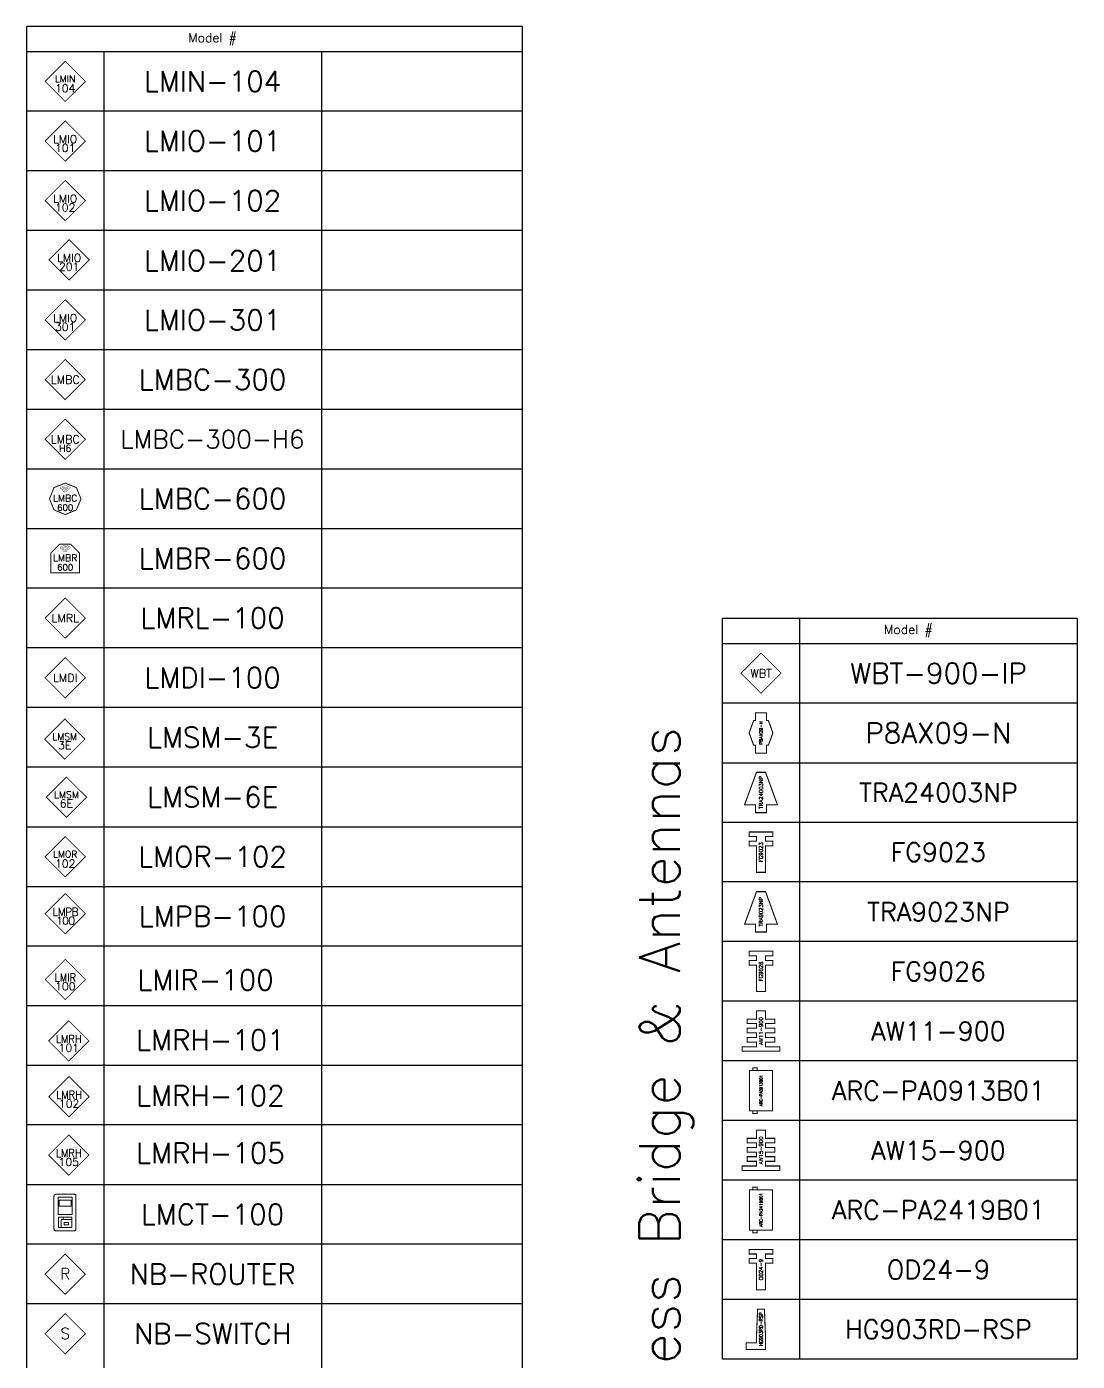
# Model space of a CAD drawing. Header units: inches. Extents: x -13775 to 9910, y -4933 to 5507.
# Drawn here: x 1004 to 1932, y -822 to 357 of the extents above; entities that cross this region are included whole.
import ezdxf
from ezdxf.enums import TextEntityAlignment as Align

# ---------------------------------------------------------------- set-up
doc = ezdxf.new("R2010")
doc.units = ezdxf.units.IN
doc.header["$LTSCALE"] = 48
doc.header["$MEASUREMENT"] = 0
doc.layers.add('Boxes', color=7, linetype='Continuous')
doc.layers.add('Text', color=7, linetype='Continuous')
doc.layers.add('WATTSTOPPER', color=160, linetype='Continuous', lineweight=0)
doc.styles.add('ROMANC', font='COMPLEX.SHX')
doc.styles.add('ROMANS', font='ROMANS')
doc.styles.add('WSNotes', font='complex.shx', dxfattribs={"height": 18})

# ---------------------------------------------------------------- blocks, each defined once
blk = doc.blocks.new('LMIO-101')
at = {"style": 'WSNotes', "flags": 1}
blk.add_attdef('ROOMID', (30.7, -11.2), '', height=10.6, dxfattribs=at)
at = {"style": 'ROMANC'}
blk.add_attdef('CIRCUIT', text='', height=6, dxfattribs=at).set_placement((0.3, -26.8), align=Align.TOP_CENTER)
at = {"linetype": 'Continuous'}
blk.add_wipeout([(0, -17.8), (-17.8, 0), (0, 17.8), (17.8, 0)], dxfattribs=at)
at = {"linetype": 'Continuous', "const_width": 0.75}
blk.add_lwpolyline([(0, -17.8), (-17.8, 0), (0, 17.8), (17.8, 0)], close=True, dxfattribs=at)
at = {"char_height": 7, "width": 0.0619, "attachment_point": 2, "style": 'WSNotes'}
for s, insert in [('LMIO', (0, 5.2)), ('101', (0, -2.6))]:
    blk.add_mtext(s, dxfattribs=dict(at, insert=insert))
at = {"style": 'ROMANC'}
blk.add_attdef('PANELID', text='', height=6, dxfattribs=at).set_placement((0.3, -19.2), align=Align.TOP_CENTER)
blk.add_attdef('PAIR', (22.9, -25.2), '', height=6, dxfattribs=at)
blk = doc.blocks.new('LMRL-100')
at = {"style": 'WSNotes', "flags": 1}
blk.add_attdef('ROOMID', (30.7, -11.2), '', height=10.6, dxfattribs=at)
at = {"style": 'ROMANC'}
blk.add_attdef('CIRCUIT', text='', height=6, dxfattribs=at).set_placement((0, -26.4), align=Align.TOP_CENTER)
at = {"linetype": 'Continuous'}
blk.add_wipeout([(0, -17.8), (-17.8, 0), (0, 17.8), (17.8, 0)], dxfattribs=at)
at = {"linetype": 'Continuous', "const_width": 0.75}
blk.add_lwpolyline([(0, -17.8), (-17.8, 0), (0, 17.8), (17.8, 0)], close=True, dxfattribs=at)
at = {"insert": (0, 3.5), "char_height": 7.22, "width": 0.0558, "attachment_point": 2, "style": 'WSNotes'}
blk.add_mtext('LMRL', dxfattribs=at)
at = {"style": 'ROMANC'}
for tag, p in [('PANELID', (-18, -25.3)), ('PAIR', (21.6, -25.2))]:
    blk.add_attdef(tag, p, '', height=6, dxfattribs=at)
blk = doc.blocks.new('LMIO-301')
at = {"style": 'WSNotes', "flags": 1}
blk.add_attdef('ROOMID', (30.7, -11.2), '', height=10.6, dxfattribs=at)
at = {"style": 'ROMANC'}
blk.add_attdef('CIRCUIT', text='', height=6, dxfattribs=at).set_placement((0.3, -26.8), align=Align.TOP_CENTER)
at = {"linetype": 'Continuous'}
blk.add_wipeout([(0, -17.8), (-17.8, 0), (0, 17.8), (17.8, 0)], dxfattribs=at)
at = {"linetype": 'Continuous', "const_width": 0.75}
blk.add_lwpolyline([(0, -17.8), (-17.8, 0), (0, 17.8), (17.8, 0)], close=True, dxfattribs=at)
at = {"char_height": 7, "width": 0.0619, "attachment_point": 2, "style": 'WSNotes'}
for s, insert in [('LMIO', (0, 5.2)), ('301', (0, -2.6))]:
    blk.add_mtext(s, dxfattribs=dict(at, insert=insert))
at = {"style": 'ROMANC'}
blk.add_attdef('PANELID', text='', height=6, dxfattribs=at).set_placement((0.3, -19.2), align=Align.TOP_CENTER)
blk.add_attdef('PAIR', (22.9, -25.2), '', height=6, dxfattribs=at)
blk = doc.blocks.new('LMCT-100')
blk.add_wipeout([(-8.3, -14.5), (6.8, -14.5), (6.8, 17.8), (-8.3, 17.8)])
at = {"lineweight": 18}
for p, q in [((9.3, 17.5), (9, 17.5)), ((9.3, -14.2), (9.3, 17.5)), ((9.3, 17.5), (9.3, 17.5)), ((9, -14.2), (9.3, -14.2))]:
    blk.add_line(p, q, dxfattribs=at)
at = {"lineweight": 0}
for points in [[(9, 17.5), (8.9, 17.5), (8.8, 17.6), (8.7, 17.6), (8.6, 17.7), (8.4, 17.7), (8.3, 17.7), (8.1, 17.7), (8, 17.8), (7.8, 17.8), (7.6, 17.8), (7.5, 17.8), (7.3, 17.8), (7.2, 17.8), (7, 17.8), (6.9, 17.8), (6.8, 17.8), (6.8, 17.8), (-8, 17.8), (-8.2, 17.8), (-8.4, 17.8), (-8.6, 17.7), (-8.8, 17.7), (-9, 17.6), (-9.1, 17.5), (-9.3, 17.4), (-9.4, 17.3), (-9.5, 17.2), (-9.6, 17), (-9.7, 16.9), (-9.8, 16.7), (-9.9, 16.6), (-9.9, 16.4), (-9.9, 16.2), (-10, 16), (-10, 16), (-10, -12.8), (-9.9, -13), (-9.9, -13.2), (-9.9, -13.4), (-9.8, -13.5), (-9.7, -13.7), (-9.6, -13.8), (-9.5, -13.9), (-9.4, -14), (-9.3, -14.1), (-9.2, -14.2), (-9, -14.3), (-8.9, -14.4), (-8.8, -14.4), (-8.6, -14.5), (-8.5, -14.5), (-8.3, -14.5), (-8.3, -14.5), (6.8, -14.5), (6.9, -14.5), (7, -14.5), (7.1, -14.5), (7.3, -14.5), (7.5, -14.5), (7.6, -14.5), (7.8, -14.5), (8, -14.5), (8.2, -14.5), (8.3, -14.5), (8.5, -14.4), (8.6, -14.4), (8.7, -14.4), (8.8, -14.3), (8.9, -14.3), (9, -14.2), (9, -14.2)], [(6.2, 0.4), (6.2, 0.3), (6.2, 0.2), (6.1, 0.2), (6.1, 0.1), (6, 0.1), (6, 0), (5.9, 0), (5.8, 0), (5.8, 0), (-5.8, 0), (-5.9, 0), (-6, 0), (-6, 0.1), (-6.1, 0.1), (-6.1, 0.2), (-6.2, 0.2), (-6.2, 0.3), (-6.2, 0.4), (-6.2, 0.4), (-6.2, 15), (-6.2, 15.1), (-6.2, 15.2), (-6.1, 15.3), (-6.1, 15.3), (-6, 15.4), (-6, 15.4), (-5.9, 15.4), (-5.8, 15.4), (-5.8, 15.4), (5.8, 15.4), (5.9, 15.4), (6, 15.4), (6, 15.4), (6.1, 15.3), (6.1, 15.3), (6.2, 15.2), (6.2, 15.1), (6.2, 15), (6.2, 15), (6.2, 0.4)], [(5.3, 7.7), (5.3, 7.6), (5.3, 7.6), (5.2, 7.5), (5.2, 7.5), (5.1, 7.4), (5.1, 7.4), (5, 7.3), (5, 7.3), (5, 7.3), (-5, 7.3), (-5, 7.3), (-5.1, 7.4), (-5.2, 7.4), (-5.2, 7.5), (-5.3, 7.5), (-5.3, 7.6), (-5.3, 7.6), (-5.3, 7.7), (-5.3, 7.7), (-5.3, 12.2), (-5.3, 12.3), (-5.3, 12.4), (-5.3, 12.5), (-5.2, 12.5), (-5.2, 12.6), (-5.1, 12.6), (-5, 12.6), (-5, 12.6), (-5, 12.6), (5, 12.6), (5, 12.6), (5.1, 12.6), (5.1, 12.6), (5.2, 12.5), (5.2, 12.5), (5.3, 12.4), (5.3, 12.3), (5.3, 12.2), (5.3, 12.2), (5.3, 7.7)], [(-5.8, -11.6), (5.8, -11.6), (5.8, -2.4), (-5.8, -2.4), (-5.8, -11.6)]]:
    blk.add_lwpolyline(points, dxfattribs=at)
at = {"lineweight": 18}
for points in [[(9, 17.5), (8.9, 17.5), (8.8, 17.6), (8.7, 17.6), (8.6, 17.7), (8.4, 17.7), (8.3, 17.7), (8.1, 17.7), (8, 17.8), (7.8, 17.8), (7.6, 17.8), (7.5, 17.8), (7.3, 17.8), (7.2, 17.8), (7, 17.8), (6.9, 17.8), (6.8, 17.8), (6.8, 17.8), (-8, 17.8), (-8.2, 17.8), (-8.4, 17.8), (-8.6, 17.7), (-8.8, 17.7), (-9, 17.6), (-9.1, 17.5), (-9.3, 17.4), (-9.4, 17.3), (-9.5, 17.2), (-9.6, 17), (-9.7, 16.9), (-9.8, 16.7), (-9.9, 16.6), (-9.9, 16.4), (-9.9, 16.2), (-10, 16), (-10, 16), (-10, -12.8), (-9.9, -13), (-9.9, -13.2), (-9.9, -13.4), (-9.8, -13.5), (-9.7, -13.7), (-9.6, -13.8), (-9.5, -13.9), (-9.4, -14), (-9.3, -14.1), (-9.2, -14.2), (-9, -14.3), (-8.9, -14.4), (-8.8, -14.4), (-8.6, -14.5), (-8.5, -14.5), (-8.3, -14.5), (-8.3, -14.5), (6.8, -14.5), (6.9, -14.5), (7, -14.5), (7.1, -14.5), (7.3, -14.5), (7.5, -14.5), (7.6, -14.5), (7.8, -14.5), (8, -14.5), (8.2, -14.5), (8.3, -14.5), (8.5, -14.4), (8.6, -14.4), (8.7, -14.4), (8.8, -14.3), (8.9, -14.3), (9, -14.2)], [(6.2, 0.4), (6.2, 0.3), (6.2, 0.2), (6.1, 0.2), (6.1, 0.1), (6, 0.1), (6, 0), (5.9, 0), (5.8, 0), (5.8, 0), (-5.8, 0), (-5.9, 0), (-6, 0), (-6, 0.1), (-6.1, 0.1), (-6.1, 0.2), (-6.2, 0.2), (-6.2, 0.3), (-6.2, 0.4), (-6.2, 0.4), (-6.2, 15), (-6.2, 15.1), (-6.2, 15.2), (-6.1, 15.3), (-6.1, 15.3), (-6, 15.4), (-6, 15.4), (-5.9, 15.4), (-5.8, 15.4), (-5.8, 15.4), (5.8, 15.4), (5.9, 15.4), (6, 15.4), (6, 15.4), (6.1, 15.3), (6.1, 15.3), (6.2, 15.2), (6.2, 15.1), (6.2, 15), (6.2, 15), (6.2, 0.4), (6.2, 0.4)], [(5.3, 7.7), (5.3, 7.6), (5.3, 7.6), (5.2, 7.5), (5.2, 7.5), (5.1, 7.4), (5.1, 7.4), (5, 7.3), (5, 7.3), (5, 7.3), (-5, 7.3), (-5, 7.3), (-5.1, 7.4), (-5.2, 7.4), (-5.2, 7.5), (-5.3, 7.5), (-5.3, 7.6), (-5.3, 7.6), (-5.3, 7.7), (-5.3, 7.7), (-5.3, 12.2), (-5.3, 12.3), (-5.3, 12.4), (-5.3, 12.5), (-5.2, 12.5), (-5.2, 12.6), (-5.1, 12.6), (-5, 12.6), (-5, 12.6), (-5, 12.6), (5, 12.6), (5, 12.6), (5.1, 12.6), (5.1, 12.6), (5.2, 12.5), (5.2, 12.5), (5.3, 12.4), (5.3, 12.3), (5.3, 12.2), (5.3, 12.2), (5.3, 7.7), (5.3, 7.7)], [(5.8, -11.6), (-5.8, -11.6), (-5.8, -2.4), (5.8, -2.4), (5.8, -11.6)], [(-3.5, -4.6), (5.8, -4.6), (5.8, -11.6), (-3.5, -11.6), (-3.5, -4.6)], [(-1.8, -2.4), (-1.8, -4.6)], [(-0.8, -7), (3, -7), (3, -9.3), (-0.8, -9.3), (-0.8, -7)]]:
    blk.add_lwpolyline(points, dxfattribs=at)
blk = doc.blocks.new('NB-ROUTER')
at = {"flags": 1}
for tag, p, height, style in [('SEGMENT', (26.6, 11.9), 6, 'ROMANC'), ('ROOMID', (30.7, -11.2), 10.6, 'WSNotes')]:
    blk.add_attdef(tag, p, '', height=height, dxfattribs=dict(at, style=style))
at = {"linetype": 'Continuous'}
blk.add_wipeout([(0, -17.8), (-17.8, 0), (0, 17.8), (17.8, 0)], dxfattribs=at)
at = {"linetype": 'Continuous', "const_width": 0.75}
blk.add_lwpolyline([(0, -17.8), (-17.8, 0), (0, 17.8), (17.8, 0)], close=True, dxfattribs=at)
at = {"insert": (0, 5.2), "char_height": 10, "width": 0.0619, "attachment_point": 2, "style": 'WSNotes'}
blk.add_mtext('R', dxfattribs=at)
at = {"style": 'ROMANC'}
blk.add_attdef('CIRCUIT', text='', height=7.51, dxfattribs=at).set_placement((0, -19.4), align=Align.TOP_CENTER)
blk = doc.blocks.new('NB-SWITCH')
at = {"style": 'WSNotes', "flags": 1}
blk.add_attdef('ROOMID', (30.7, -11.2), '', height=10.6, dxfattribs=at)
at = {"linetype": 'Continuous'}
blk.add_wipeout([(0, -17.8), (-17.8, 0), (0, 17.8), (17.8, 0)], dxfattribs=at)
at = {"linetype": 'Continuous', "const_width": 0.75}
blk.add_lwpolyline([(0, -17.8), (-17.8, 0), (0, 17.8), (17.8, 0)], close=True, dxfattribs=at)
at = {"insert": (0, 5.2), "char_height": 10, "width": 0.0619, "attachment_point": 2, "style": 'WSNotes'}
blk.add_mtext('S', dxfattribs=at)
at = {"style": 'ROMANC'}
blk.add_attdef('CIRCUIT', text='', height=7.51, dxfattribs=at).set_placement((0, -19.4), align=Align.TOP_CENTER)
blk = doc.blocks.new('LMIO-102')
at = {"style": 'WSNotes', "flags": 1}
blk.add_attdef('ROOMID', (30.7, -11.2), '', height=10.6, dxfattribs=at)
at = {"style": 'ROMANC'}
blk.add_attdef('CIRCUIT', text='', height=6, dxfattribs=at).set_placement((0.3, -26.8), align=Align.TOP_CENTER)
at = {"linetype": 'Continuous'}
blk.add_wipeout([(0, -17.8), (-17.8, 0), (0, 17.8), (17.8, 0)], dxfattribs=at)
at = {"linetype": 'Continuous', "const_width": 0.75}
blk.add_lwpolyline([(0, -17.8), (-17.8, 0), (0, 17.8), (17.8, 0)], close=True, dxfattribs=at)
at = {"char_height": 7, "width": 0.0619, "attachment_point": 2, "style": 'WSNotes'}
for s, insert in [('LMIO', (0, 5.2)), ('102', (0, -2.6))]:
    blk.add_mtext(s, dxfattribs=dict(at, insert=insert))
at = {"style": 'ROMANC'}
blk.add_attdef('PANELID', text='', height=6, dxfattribs=at).set_placement((0.3, -19.2), align=Align.TOP_CENTER)
blk.add_attdef('PAIR', (22.9, -25.2), '', height=6, dxfattribs=at)
blk = doc.blocks.new('LMDI-100')
at = {"flags": 1}
for tag, p, height, style in [('VMAIN', (30.7, 15.4), 6, 'ROMANC'), ('VSECONDARY', (30.7, 8.2), 6, 'ROMANC'), ('VAUXILIARY', (30.7, 1), 6, 'ROMANC'), ('ROOMID', (30.7, -11.2), 10.6, 'WSNotes'), ('VRS232POSITION', (30.7, -32.7), 6, 'ROMANC')]:
    blk.add_attdef(tag, p, '', height=height, dxfattribs=dict(at, style=style))
at = {"style": 'ROMANC'}
blk.add_attdef('PANELID', (-17, -34.8), '', height=6, dxfattribs=at)
at = {"linetype": 'Continuous'}
blk.add_wipeout([(0, -17.8), (-17.8, 0), (0, 17.8), (17.8, 0)], dxfattribs=at)
at = {"linetype": 'Continuous', "const_width": 0.75}
blk.add_lwpolyline([(0, -17.8), (-17.8, 0), (0, 17.8), (17.8, 0)], close=True, dxfattribs=at)
at = {"insert": (0, 3.5), "char_height": 7.22, "width": 0.0558, "attachment_point": 2, "style": 'WSNotes'}
blk.add_mtext('LMDI', dxfattribs=at)
at = {"style": 'ROMANC'}
blk.add_attdef('CIRCUIT', text='', height=7.51, dxfattribs=at).set_placement((0, -19.4), align=Align.TOP_CENTER)
blk = doc.blocks.new('LMSM-3E')
at = {"flags": 1}
for tag, p, height, style in [('SEGMENT', (26.6, 11.9), 6, 'ROMANC'), ('ROOMID', (30.7, -11.2), 10.6, 'WSNotes')]:
    blk.add_attdef(tag, p, '', height=height, dxfattribs=dict(at, style=style))
at = {"linetype": 'Continuous'}
blk.add_wipeout([(0, -17.8), (-17.8, 0), (0, 17.8), (17.8, 0)], dxfattribs=at)
at = {"linetype": 'Continuous', "const_width": 0.75}
blk.add_lwpolyline([(0, -17.8), (-17.8, 0), (0, 17.8), (17.8, 0)], close=True, dxfattribs=at)
at = {"width": 0.0619, "attachment_point": 2, "style": 'WSNotes'}
for s, insert, char_height in [('LMSM', (0, 5.2), 6), ('3E', (0, -2), 7)]:
    blk.add_mtext(s, dxfattribs=dict(at, insert=insert, char_height=char_height))
at = {"style": 'ROMANC'}
blk.add_attdef('CIRCUIT', text='', height=7.51, dxfattribs=at).set_placement((0, -19.4), align=Align.TOP_CENTER)
blk = doc.blocks.new('LMSM-6E')
at = {"flags": 1}
for tag, p, height, style in [('SEGMENT', (26.6, 11.9), 6, 'ROMANC'), ('ROOMID', (30.7, -11.2), 10.6, 'WSNotes')]:
    blk.add_attdef(tag, p, '', height=height, dxfattribs=dict(at, style=style))
at = {"linetype": 'Continuous'}
blk.add_wipeout([(0, -17.8), (-17.8, 0), (0, 17.8), (17.8, 0)], dxfattribs=at)
at = {"linetype": 'Continuous', "const_width": 0.75}
blk.add_lwpolyline([(0, -17.8), (-17.8, 0), (0, 17.8), (17.8, 0)], close=True, dxfattribs=at)
at = {"width": 0.0619, "attachment_point": 2, "style": 'WSNotes'}
for s, insert, char_height in [('LMSM', (0, 5.2), 6), ('6E', (0, -2), 7)]:
    blk.add_mtext(s, dxfattribs=dict(at, insert=insert, char_height=char_height))
at = {"style": 'ROMANC'}
blk.add_attdef('CIRCUIT', text='', height=7.51, dxfattribs=at).set_placement((0, -19.4), align=Align.TOP_CENTER)
blk = doc.blocks.new('LMIO-201')
at = {"style": 'WSNotes', "flags": 1}
blk.add_attdef('ROOMID', (30.7, -11.2), '', height=10.6, dxfattribs=at)
at = {"style": 'ROMANC'}
blk.add_attdef('CIRCUIT', text='', height=6, dxfattribs=at).set_placement((0.3, -26.8), align=Align.TOP_CENTER)
at = {"linetype": 'Continuous'}
blk.add_wipeout([(0, -17.8), (-17.8, 0), (0, 17.8), (17.8, 0)], dxfattribs=at)
at = {"linetype": 'Continuous', "const_width": 0.75}
blk.add_lwpolyline([(0, -17.8), (-17.8, 0), (0, 17.8), (17.8, 0)], close=True, dxfattribs=at)
at = {"char_height": 7, "width": 0.0619, "attachment_point": 2, "style": 'WSNotes'}
for s, insert in [('LMIO', (0, 5.2)), ('201', (0, -2.6))]:
    blk.add_mtext(s, dxfattribs=dict(at, insert=insert))
at = {"style": 'ROMANC'}
blk.add_attdef('PANELID', text='', height=6, dxfattribs=at).set_placement((0.3, -19.2), align=Align.TOP_CENTER)
blk.add_attdef('PAIR', (22.9, -25.2), '', height=6, dxfattribs=at)
blk = doc.blocks.new('LMRH-102')
at = {"style": 'WSNotes', "flags": 1}
blk.add_attdef('ROOMID', (30.7, -11.2), '', height=10.6, dxfattribs=at)
at = {"style": 'ROMANC'}
blk.add_attdef('CIRCUIT', text='', height=6, dxfattribs=at).set_placement((0.3, -26.8), align=Align.TOP_CENTER)
at = {"linetype": 'Continuous'}
blk.add_wipeout([(0, -17.8), (-17.8, 0), (0, 17.8), (17.8, 0)], dxfattribs=at)
at = {"linetype": 'Continuous', "const_width": 0.75}
blk.add_lwpolyline([(0, -17.8), (-17.8, 0), (0, 17.8), (17.8, 0)], close=True, dxfattribs=at)
at = {"char_height": 7, "width": 0.0619, "attachment_point": 2, "style": 'WSNotes'}
for s, insert in [('{\\W0.9;LMRH}', (0, 5.2)), ('102', (0, -2.6))]:
    blk.add_mtext(s, dxfattribs=dict(at, insert=insert))
at = {"style": 'ROMANC'}
blk.add_attdef('PANELID', text='', height=6, dxfattribs=at).set_placement((0.3, -19.2), align=Align.TOP_CENTER)
blk.add_attdef('PAIR', (22.9, -25.2), '', height=6, dxfattribs=at)
blk = doc.blocks.new('LMRH-101')
at = {"style": 'WSNotes', "flags": 1}
blk.add_attdef('ROOMID', (30.7, -11.2), '', height=10.6, dxfattribs=at)
at = {"style": 'ROMANC'}
blk.add_attdef('CIRCUIT', text='', height=6, dxfattribs=at).set_placement((0.3, -26.8), align=Align.TOP_CENTER)
at = {"linetype": 'Continuous'}
blk.add_wipeout([(0, -17.8), (-17.8, 0), (0, 17.8), (17.8, 0)], dxfattribs=at)
at = {"linetype": 'Continuous', "const_width": 0.75}
blk.add_lwpolyline([(0, -17.8), (-17.8, 0), (0, 17.8), (17.8, 0)], close=True, dxfattribs=at)
at = {"char_height": 7, "width": 0.0619, "attachment_point": 2, "style": 'WSNotes'}
for s, insert in [('{\\W0.9;LMRH}', (0, 5.2)), ('101', (0, -2.6))]:
    blk.add_mtext(s, dxfattribs=dict(at, insert=insert))
at = {"style": 'ROMANC'}
blk.add_attdef('PANELID', text='', height=6, dxfattribs=at).set_placement((0.3, -19.2), align=Align.TOP_CENTER)
blk.add_attdef('PAIR', (22.9, -25.2), '', height=6, dxfattribs=at)
blk = doc.blocks.new('LMRH-105')
at = {"style": 'WSNotes', "flags": 1}
blk.add_attdef('ROOMID', (30.7, -11.2), '', height=10.6, dxfattribs=at)
at = {"style": 'ROMANC'}
blk.add_attdef('CIRCUIT', text='', height=6, dxfattribs=at).set_placement((0.3, -26.8), align=Align.TOP_CENTER)
at = {"linetype": 'Continuous'}
blk.add_wipeout([(0, -17.8), (-17.8, 0), (0, 17.8), (17.8, 0)], dxfattribs=at)
at = {"linetype": 'Continuous', "const_width": 0.75}
blk.add_lwpolyline([(0, -17.8), (-17.8, 0), (0, 17.8), (17.8, 0)], close=True, dxfattribs=at)
at = {"char_height": 7, "width": 0.0619, "attachment_point": 2, "style": 'WSNotes'}
for s, insert in [('{\\W0.9;LMRH}', (0, 5.2)), ('105', (0, -2.6))]:
    blk.add_mtext(s, dxfattribs=dict(at, insert=insert))
at = {"style": 'ROMANC'}
blk.add_attdef('PANELID', text='', height=6, dxfattribs=at).set_placement((0.3, -19.2), align=Align.TOP_CENTER)
blk.add_attdef('PAIR', (22.9, -25.2), '', height=6, dxfattribs=at)
blk = doc.blocks.new('LMIR-100')
at = {"style": 'WSNotes', "flags": 1}
blk.add_attdef('ROOMID', (30.7, -11.2), '', height=10.6, dxfattribs=at)
at = {"style": 'ROMANC'}
blk.add_attdef('CIRCUIT', text='', height=6, dxfattribs=at).set_placement((0.3, -26.8), align=Align.TOP_CENTER)
at = {"linetype": 'Continuous'}
blk.add_wipeout([(0, -17.8), (-17.8, 0), (0, 17.8), (17.8, 0)], dxfattribs=at)
blk.add_wipeout([(0, -17.9), (-17.9, 0), (0, 17.8), (17.9, 0)], dxfattribs=at)
at = {"linetype": 'Continuous', "const_width": 0.75}
blk.add_lwpolyline([(0, -17.8), (-17.8, 0), (0, 17.8), (17.8, 0)], close=True, dxfattribs=at)
at = {"char_height": 7, "width": 0.0619, "attachment_point": 2, "style": 'WSNotes'}
for s, insert in [('{\\W0.9;LMIR}', (0, 5.2)), ('100', (0, -2.6))]:
    blk.add_mtext(s, dxfattribs=dict(at, insert=insert))
at = {"style": 'ROMANC'}
blk.add_attdef('PANELID', text='', height=6, dxfattribs=at).set_placement((0.3, -19.2), align=Align.TOP_CENTER)
blk.add_attdef('PAIR', (22.9, -25.2), '', height=6, dxfattribs=at)
blk = doc.blocks.new('LMPB-100')
at = {"style": 'WSNotes', "flags": 1}
blk.add_attdef('ROOMID', (30.7, -11.2), '', height=10.6, dxfattribs=at)
at = {"style": 'ROMANC'}
blk.add_attdef('CIRCUIT', text='', height=6, dxfattribs=at).set_placement((0.3, -26.8), align=Align.TOP_CENTER)
at = {"linetype": 'Continuous'}
blk.add_wipeout([(0, -17.8), (-17.8, 0), (0, 17.8), (17.8, 0)], dxfattribs=at)
at = {"linetype": 'Continuous', "const_width": 0.75}
blk.add_lwpolyline([(0, -17.8), (-17.8, 0), (0, 17.8), (17.8, 0)], close=True, dxfattribs=at)
at = {"char_height": 7, "width": 0.0619, "attachment_point": 2, "style": 'WSNotes'}
for s, insert in [('{\\T0.9;LMPB}', (0, 5.2)), ('{\\T0.9;100}', (0, -2.6))]:
    blk.add_mtext(s, dxfattribs=dict(at, insert=insert))
at = {"style": 'ROMANC'}
blk.add_attdef('PANELID', text='', height=6, dxfattribs=at).set_placement((0.3, -19.2), align=Align.TOP_CENTER)
blk.add_attdef('PAIR', (22.9, -25.2), '', height=6, dxfattribs=at)
blk = doc.blocks.new('WBT-900-IP')
at = {"style": 'WSNotes', "flags": 1}
blk.add_attdef('ROOMID', (30.7, -11.2), '', height=10.6, dxfattribs=at)
at = {"style": 'ROMANC'}
blk.add_attdef('CIRCUIT', text='', height=6, dxfattribs=at).set_placement((-4.6, -26.5), align=Align.TOP_CENTER)
at = {"linetype": 'Continuous'}
blk.add_wipeout([(-17.8, 0), (0, 17.8), (17.8, 0), (0, -17.8)], dxfattribs=at)
at = {"linetype": 'Continuous', "const_width": 0.75}
blk.add_lwpolyline([(0, -17.8), (-17.8, 0), (0, 17.8), (17.8, 0)], close=True, dxfattribs=at)
at = {"insert": (0, 3.5), "char_height": 7.22, "width": 0.0558, "attachment_point": 2, "style": 'WSNotes'}
blk.add_mtext('WBT', dxfattribs=at)
at = {"style": 'ROMANC'}
for tag, p in [('PANELID', (-22.1, -25.3)), ('PAIR', (17, -25.5))]:
    blk.add_attdef(tag, p, '', height=6, dxfattribs=at)
blk = doc.blocks.new('P8AX09-N')
at = {"linetype": 'Continuous'}
blk.add_wipeout([(6.5, 10.9), (4.8, 10.9), (4.8, 17.8), (0, 17.8), (-4.8, 17.8), (-4.8, 10.9), (-6.5, 10.9), (-10.5, 0), (-6.5, -10.9), (-4.8, -10.9), (-4.8, -17.8), (0, -17.8), (4.8, -17.8), (4.8, -10.9), (6.5, -10.9), (10.5, 0)], dxfattribs=at)
at = {"linetype": 'Continuous', "const_width": 0.956}
blk.add_lwpolyline([(10.5, 0), (6.5, 10.9), (4.8, 10.9), (4.8, 17.8), (0, 17.8), (-4.8, 17.8), (-4.8, 10.9), (-6.5, 10.9), (-10.5, 0), (-6.5, -10.9), (-4.8, -10.9), (-4.8, -17.8), (0, -17.8), (4.8, -17.8), (4.8, -10.9), (6.5, -10.9)], close=True, dxfattribs=at)
at = {"insert": (0, 0), "char_height": 2.906, "width": 0.0225, "attachment_point": 5, "rotation": 90, "style": 'WSNotes'}
blk.add_mtext('{\\Fromans|c0;P8AX09-N}', dxfattribs=at)
blk = doc.blocks.new('TRA24003NP')
at = {"linetype": 'Continuous'}
blk.add_wipeout([(-4, 17.8), (-14.5, -10.9), (-4.8, -10.9), (-4.8, -17.8), (0, -17.8), (4.8, -17.8), (4.8, -10.9), (14.5, -10.9), (4, 17.8), (0, 17.8)], dxfattribs=at)
at = {"linetype": 'Continuous', "const_width": 0.956}
blk.add_lwpolyline([(0, 17.8), (-4, 17.8), (-14.5, -10.9), (-4.8, -10.9), (-4.8, -17.8), (0, -17.8), (4.8, -17.8), (4.8, -10.9), (14.5, -10.9), (4, 17.8)], close=True, dxfattribs=at)
at = {"insert": (0, 0), "char_height": 3.729, "width": 0.0288, "attachment_point": 5, "rotation": 90, "style": 'WSNotes'}
blk.add_mtext('{\\Fromans|c0;\\H0.91667x;TRA24003NP}', dxfattribs=at)
blk = doc.blocks.new('FG9023')
at = {"linetype": 'Continuous'}
blk.add_wipeout([(0, -17.8), (-4, -17.8), (-4, 5.6), (-10.4, 5.6), (-10.4, 9.7), (-4, 9.7), (-4, 13.8), (-10.4, 13.8), (-10.4, 17.8), (-4, 17.8), (0, 17.8), (4, 17.8), (10.4, 17.8), (10.4, 13.8), (4, 13.8), (4, 9.7), (10.4, 9.7), (10.4, 5.6), (4, 5.6), (4, -17.8)], dxfattribs=at)
at = {"linetype": 'Continuous', "const_width": 0.956}
blk.add_lwpolyline([(-4, 17.8), (0, 17.8), (4, 17.8), (10.4, 17.8), (10.4, 13.8), (4, 13.8), (4, 9.7), (10.4, 9.7), (10.4, 5.6), (4, 5.6), (4, -17.8), (0, -17.8), (-4, -17.8), (-4, 5.6), (-10.4, 5.6), (-10.4, 9.7), (-4, 9.7), (-4, 13.8), (-10.4, 13.8), (-10.4, 17.8)], close=True, dxfattribs=at)
at = {"insert": (0, 0), "char_height": 3.729, "width": 0.0288, "attachment_point": 5, "rotation": 90, "style": 'WSNotes'}
blk.add_mtext('{\\Fromans|c0;\\H0.91667x;FG9023}', dxfattribs=at)
blk = doc.blocks.new('TRA9023NP')
at = {"linetype": 'Continuous'}
blk.add_wipeout([(-4, 17.8), (-14.5, -10.9), (-4.8, -10.9), (-4.8, -17.8), (0, -17.8), (4.8, -17.8), (4.8, -10.9), (14.5, -10.9), (4, 17.8), (0, 17.8)], dxfattribs=at)
at = {"linetype": 'Continuous', "const_width": 0.956}
blk.add_lwpolyline([(0, 17.8), (-4, 17.8), (-14.5, -10.9), (-4.8, -10.9), (-4.8, -17.8), (0, -17.8), (4.8, -17.8), (4.8, -10.9), (14.5, -10.9), (4, 17.8)], close=True, dxfattribs=at)
at = {"insert": (0, 0), "char_height": 3.729, "width": 0.0288, "attachment_point": 5, "rotation": 90, "style": 'WSNotes'}
blk.add_mtext('{\\Fromans|c0;\\H0.91667x;TRA9023NP}', dxfattribs=at)
blk = doc.blocks.new('FG9026')
at = {"linetype": 'Continuous'}
blk.add_wipeout([(0, -17.8), (-4, -17.8), (-4, 5.6), (-10.4, 5.6), (-10.4, 9.7), (-4, 9.7), (-4, 13.8), (-10.4, 13.8), (-10.4, 17.8), (-4, 17.8), (0, 17.8), (4, 17.8), (10.4, 17.8), (10.4, 13.8), (4, 13.8), (4, 9.7), (10.4, 9.7), (10.4, 5.6), (4, 5.6), (4, -17.8)], dxfattribs=at)
at = {"linetype": 'Continuous', "const_width": 0.956}
blk.add_lwpolyline([(-4, 17.8), (0, 17.8), (4, 17.8), (10.4, 17.8), (10.4, 13.8), (4, 13.8), (4, 9.7), (10.4, 9.7), (10.4, 5.6), (4, 5.6), (4, -17.8), (0, -17.8), (-4, -17.8), (-4, 5.6), (-10.4, 5.6), (-10.4, 9.7), (-4, 9.7), (-4, 13.8), (-10.4, 13.8), (-10.4, 17.8)], close=True, dxfattribs=at)
at = {"insert": (0, 0), "char_height": 3.729, "width": 0.0288, "attachment_point": 5, "rotation": 90, "style": 'WSNotes'}
blk.add_mtext('{\\Fromans|c0;\\H0.91667x;FG9026}', dxfattribs=at)
blk = doc.blocks.new('AW11-900')
at = {"linetype": 'Continuous'}
blk.add_wipeout([(0, 17.8), (-4, 17.8), (4, 17.8), (4, 10.6), (12.3, 10.6), (12.3, 6.6), (4, 6.6), (4, 2.5), (12.3, 2.5), (12.3, -1.6), (4, -1.6), (4, -5.6), (12.3, -5.6), (12.3, -9.7), (4, -9.7), (4, -13.8), (16.7, -13.8), (16.7, -17.8), (4, -17.8), (0, -17.8), (-4, -17.8), (-16.7, -17.8), (-16.7, -13.8), (-4, -13.8), (-4, -9.7), (-12.3, -9.7), (-12.3, -5.6), (-4, -5.6), (-4, -1.6), (-12.3, -1.6), (-12.3, 2.5), (-4, 2.5), (-4, 6.6), (-12.3, 6.6), (-12.3, 10.6), (-4, 10.6), (-4, 17.8)], dxfattribs=at)
at = {"linetype": 'Continuous', "const_width": 0.956}
blk.add_lwpolyline([(0, 17.8), (-4, 17.8), (4, 17.8), (4, 10.6), (12.3, 10.6), (12.3, 6.6), (4, 6.6), (4, 2.5), (12.3, 2.5), (12.3, -1.6), (4, -1.6), (4, -5.6), (12.3, -5.6), (12.3, -9.7), (4, -9.7), (4, -13.8), (16.7, -13.8), (16.7, -17.8), (4, -17.8), (0, -17.8), (-4, -17.8), (-16.7, -17.8), (-16.7, -13.8), (-4, -13.8), (-4, -9.7), (-12.3, -9.7), (-12.3, -5.6), (-4, -5.6), (-4, -1.6), (-12.3, -1.6), (-12.3, 2.5), (-4, 2.5), (-4, 6.6), (-12.3, 6.6), (-12.3, 10.6), (-4, 10.6), (-4, 17.8)], dxfattribs=at)
at = {"insert": (0, 0), "char_height": 3.729, "width": 0.0288, "attachment_point": 5, "rotation": 90, "style": 'WSNotes'}
blk.add_mtext('{\\Fromans|c0;\\H0.91667x;AW11-900}', dxfattribs=at)
blk = doc.blocks.new('ARC-PA0913B01')
at = {"linetype": 'Continuous'}
blk.add_wipeout([(-3.4, 20.2), (-7.3, 20.2), (-7.3, 17.8), (-10.1, 17.8), (-10.1, -17.8), (-7.3, -17.8), (-7.3, -20.2), (-3.4, -20.2), (-3.4, -17.8), (0, -17.8), (10.1, -17.8), (10.1, 17.8), (0, 17.8), (-3.4, 17.8)], dxfattribs=at)
at = {"linetype": 'Continuous', "const_width": 0.956}
blk.add_lwpolyline([(-10.1, 17.8), (-10.1, -17.8), (0, -17.8), (10.1, -17.8), (10.1, 17.8), (0, 17.8)], close=True, dxfattribs=at)
for points in [[(-7.3, 17.8), (-7.3, 20.2), (-3.4, 20.2), (-3.4, 17.8)], [(-7.3, -17.8), (-7.3, -20.2), (-3.4, -20.2), (-3.4, -17.8)]]:
    blk.add_lwpolyline(points, dxfattribs=at)
at = {"insert": (0, 0), "char_height": 2.616, "width": 0.0202, "attachment_point": 5, "rotation": 90, "style": 'WSNotes'}
blk.add_mtext('{\\Fromans|c0;\\H0.91667x;ARC-PA0913B01\\~}', dxfattribs=at)
blk = doc.blocks.new('AW15-900')
at = {"linetype": 'Continuous'}
blk.add_wipeout([(-0.1, 17.8), (-4.1, 17.8), (4, 17.8), (4, 10.6), (12.3, 10.6), (12.3, 6.6), (4, 6.6), (4, 2.5), (12.3, 2.5), (12.3, -1.6), (4, -1.6), (4, -5.6), (12.3, -5.6), (12.3, -9.7), (4, -9.7), (4, -13.8), (16.6, -13.8), (16.6, -17.8), (4, -17.8), (-0.1, -17.8), (-4.1, -17.8), (-16.7, -17.8), (-16.7, -13.8), (-4.1, -13.8), (-4.1, -9.7), (-12.4, -9.7), (-12.4, -5.6), (-4.1, -5.6), (-4.1, -1.6), (-12.4, -1.6), (-12.4, 2.5), (-4.1, 2.5), (-4.1, 6.6), (-12.4, 6.6), (-12.4, 10.6), (-4.1, 10.6), (-4.1, 17.8)], dxfattribs=at)
at = {"linetype": 'Continuous', "const_width": 0.956}
blk.add_lwpolyline([(0, 17.8), (-4, 17.8), (4, 17.8), (4, 10.6), (12.3, 10.6), (12.3, 6.6), (4, 6.6), (4, 2.5), (12.3, 2.5), (12.3, -1.6), (4, -1.6), (4, -5.6), (12.3, -5.6), (12.3, -9.7), (4, -9.7), (4, -13.8), (16.7, -13.8), (16.7, -17.8), (4, -17.8), (0, -17.8), (-4, -17.8), (-16.7, -17.8), (-16.7, -13.8), (-4, -13.8), (-4, -9.7), (-12.3, -9.7), (-12.3, -5.6), (-4, -5.6), (-4, -1.6), (-12.3, -1.6), (-12.3, 2.5), (-4, 2.5), (-4, 6.6), (-12.3, 6.6), (-12.3, 10.6), (-4, 10.6), (-4, 17.8)], dxfattribs=at)
at = {"insert": (0, 0), "char_height": 3.729, "width": 0.0288, "attachment_point": 5, "rotation": 90, "style": 'WSNotes'}
blk.add_mtext('{\\Fromans|c0;\\H0.91667x;AW15-900}', dxfattribs=at)
blk = doc.blocks.new('ARC-PA2419B01')
at = {"linetype": 'Continuous'}
blk.add_wipeout([(-7.3, -17.8), (-7.3, -20.2), (-3.4, -20.2), (-3.4, -17.8), (0, -17.8), (10.1, -17.8), (10.1, 17.8), (0, 17.8), (-3.4, 17.8), (-3.4, 20.2), (-7.3, 20.2), (-7.3, 17.8), (-10.1, 17.8), (-10.1, -17.8)], dxfattribs=at)
at = {"linetype": 'Continuous', "const_width": 0.956}
blk.add_lwpolyline([(-10.1, 17.8), (-10.1, -17.8), (0, -17.8), (10.1, -17.8), (10.1, 17.8), (0, 17.8)], close=True, dxfattribs=at)
for points in [[(-7.3, 17.8), (-7.3, 20.2), (-3.4, 20.2), (-3.4, 17.8)], [(-7.3, -17.8), (-7.3, -20.2), (-3.4, -20.2), (-3.4, -17.8)]]:
    blk.add_lwpolyline(points, dxfattribs=at)
at = {"insert": (0, 0), "char_height": 2.865, "width": 0.0222, "attachment_point": 5, "rotation": 90, "style": 'WSNotes'}
blk.add_mtext('{\\Fromans|c0;\\H0.91667x;ARC-PA2419B01}', dxfattribs=at)
blk = doc.blocks.new('OD24-9')
at = {"linetype": 'Continuous'}
blk.add_wipeout([(0, -17.8), (-4, -17.8), (-4, 5.6), (-10.4, 5.6), (-10.4, 9.7), (-4, 9.7), (-4, 13.8), (-10.4, 13.8), (-10.4, 17.8), (-4, 17.8), (0, 17.8), (4, 17.8), (10.4, 17.8), (10.4, 13.8), (4, 13.8), (4, 9.7), (10.4, 9.7), (10.4, 5.6), (4, 5.6), (4, -17.8)], dxfattribs=at)
at = {"linetype": 'Continuous', "const_width": 0.956}
blk.add_lwpolyline([(-4, 17.8), (0, 17.8), (4, 17.8), (10.4, 17.8), (10.4, 13.8), (4, 13.8), (4, 9.7), (10.4, 9.7), (10.4, 5.6), (4, 5.6), (4, -17.8), (0, -17.8), (-4, -17.8), (-4, 5.6), (-10.4, 5.6), (-10.4, 9.7), (-4, 9.7), (-4, 13.8), (-10.4, 13.8), (-10.4, 17.8)], close=True, dxfattribs=at)
at = {"insert": (0, 0), "char_height": 3.729, "width": 0.0288, "attachment_point": 5, "rotation": 90, "style": 'WSNotes'}
blk.add_mtext('{\\Fromans|c0;\\H0.91667x;OD24-9}', dxfattribs=at)
blk = doc.blocks.new('HG903RD-RSP')
at = {"linetype": 'Continuous'}
blk.add_wipeout([(4, -17.8), (0, -17.8), (-13, -17.8), (-13, -11.9), (-4, -11.9), (-4, -6.6), (-3, 17.8), (3, 17.8), (4, -6.6)], dxfattribs=at)
blk.add_line((-3, 17.8), (0, 17.8), dxfattribs=at)
at = {"linetype": 'Continuous', "const_width": 0.956}
blk.add_lwpolyline([(4, -6.6), (4, -17.8), (0, -17.8), (-13, -17.8), (-13, -11.9), (-4, -11.9), (-4, -6.6), (-3, 17.8), (3, 17.8)], close=True, dxfattribs=at)
at = {"insert": (0, 0), "char_height": 3.267, "width": 0.0253, "attachment_point": 5, "rotation": 90, "style": 'WSNotes'}
blk.add_mtext('{\\Fromans|c0;\\H0.91667x;HG903RD-RSP}', dxfattribs=at)
blk = doc.blocks.new('LMBC-300')
at = {"flags": 1}
for tag, p, height, style in [('SEGMENT', (26.6, 11.9), 6, 'ROMANC'), ('POSITION', (26.6, 4.6), 6, 'ROMANC'), ('ROOMID', (30.7, -11.2), 10.6, 'WSNotes')]:
    blk.add_attdef(tag, p, '', height=height, dxfattribs=dict(at, style=style))
at = {"style": 'ROMANC'}
blk.add_attdef('CIRCUIT', text='', height=6, dxfattribs=at).set_placement((-4.6, -26.5), align=Align.TOP_CENTER)
at = {"linetype": 'Continuous'}
blk.add_wipeout([(-17.8, 0), (0, 17.8), (17.8, 0), (0, -17.8)], dxfattribs=at)
at = {"linetype": 'Continuous', "const_width": 0.75}
blk.add_lwpolyline([(0, -17.8), (-17.8, 0), (0, 17.8), (17.8, 0)], close=True, dxfattribs=at)
at = {"insert": (0, 3.5), "char_height": 7.22, "width": 0.0558, "attachment_point": 2, "style": 'WSNotes'}
blk.add_mtext('LMBC', dxfattribs=at)
at = {"style": 'ROMANC'}
for tag, p in [('PANELID', (-22.1, -25.3)), ('PAIR', (17, -25.5))]:
    blk.add_attdef(tag, p, '', height=6, dxfattribs=at)
blk = doc.blocks.new('LMBC-300-H6')
at = {"flags": 1}
for tag, p, height, style in [('SEGMENT', (26.6, 11.9), 6, 'ROMANC'), ('POSITION', (26.6, 4.6), 6, 'ROMANC'), ('ROOMID', (30.7, -11.2), 10.6, 'WSNotes')]:
    blk.add_attdef(tag, p, '', height=height, dxfattribs=dict(at, style=style))
at = {"style": 'ROMANC'}
blk.add_attdef('CIRCUIT', text='', height=6, dxfattribs=at).set_placement((-4.6, -26.5), align=Align.TOP_CENTER)
at = {"linetype": 'Continuous'}
blk.add_wipeout([(-17.8, 0), (0, 17.8), (17.8, 0), (0, -17.8)], dxfattribs=at)
at = {"linetype": 'Continuous', "const_width": 0.75}
blk.add_lwpolyline([(0, -17.8), (-17.8, 0), (0, 17.8), (17.8, 0)], close=True, dxfattribs=at)
at = {"attachment_point": 2, "style": 'WSNotes'}
for s, insert, char_height, width in [('LMBC', (0, 3.5), 7.22, 0.0558), ('H6', (0, -5), 6.07, 0.047)]:
    blk.add_mtext(s, dxfattribs=dict(at, insert=insert, char_height=char_height, width=width))
at = {"style": 'ROMANC'}
for tag, p in [('PANELID', (-22.1, -25.3)), ('PAIR', (17, -25.5))]:
    blk.add_attdef(tag, p, '', height=6, dxfattribs=at)
blk = doc.blocks.new('*U566')
at = {"flags": 1}
for tag, p, height, style in [('SEGMENT', (26.6, 11.9), 6, 'ROMANC'), ('POSITION', (26.6, 4.6), 6, 'ROMANC'), ('ROOMID', (30.7, -11.2), 10.6, 'WSNotes')]:
    blk.add_attdef(tag, p, '', height=height, dxfattribs=dict(at, style=style))
at = {"style": 'ROMANC'}
blk.add_attdef('CIRCUIT', text='', height=6, dxfattribs=at).set_placement((-4.6, -26.5), align=Align.TOP_CENTER)
at = {"linetype": 'Continuous'}
blk.add_wipeout([(9.8, 9.9), (0, 13.9), (-9.9, 9.9), (-13.9, 0), (-9.9, -9.8), (0, -13.9), (9.8, -9.8), (13.9, 0)], dxfattribs=at)
at = {"linetype": 'Continuous', "const_width": 0.828}
blk.add_lwpolyline([(13.9, 0), (9.8, 9.9), (0, 13.9), (-9.9, 9.9), (-13.9, 0), (-9.9, -9.8), (0, -13.9), (9.8, -9.8)], close=True, dxfattribs=at)
at = {"const_width": 0.25}
for points in [[(4.6, 9.6), (3.8, 8.8, 0.414214), (-3.7, 8.8), (-4.5, 9.6, -0.414214)], [(3.1, 8.1), (2.3, 7.3, 0.414214), (-2.2, 7.3), (-3, 8.1, -0.414214)], [(0.8, 5.8), (1.6, 6.6, 0.414214), (-1.5, 6.6), (-0.7, 5.8, -0.414214)]]:
    blk.add_lwpolyline(points, format="xyb", close=True, dxfattribs=at)
at = {"attachment_point": 2, "style": 'WSNotes'}
for s, insert, char_height, width in [('LMBC', (0, 3.5), 6, 0.0558), ('600', (0, -5), 5.5, 0.047)]:
    blk.add_mtext(s, dxfattribs=dict(at, insert=insert, char_height=char_height, width=width))
at = {"style": 'ROMANC'}
for tag, p in [('PANELID', (-22.1, -25.3)), ('PAIR', (17, -25.5))]:
    blk.add_attdef(tag, p, '', height=6, dxfattribs=at)
blk = doc.blocks.new('*U565')
at = {"flags": 1}
for tag, p, height, style in [('SEGMENT', (26.6, 11.9), 6, 'ROMANC'), ('POSITION', (26.6, 4.6), 6, 'ROMANC'), ('ROOMID', (30.7, -11.2), 10.6, 'WSNotes')]:
    blk.add_attdef(tag, p, '', height=height, dxfattribs=dict(at, style=style))
at = {"style": 'ROMANC'}
for tag, p in [('PANELID', (-22.1, -25.3)), ('PAIR', (17, -25.5))]:
    blk.add_attdef(tag, p, '', height=6, dxfattribs=at)
blk.add_attdef('CIRCUIT', text='', height=6, dxfattribs=at).set_placement((-4.6, -26.5), align=Align.TOP_CENTER)
at = {"linetype": 'Continuous'}
blk.add_wipeout([(-5, 12.6), (-12.7, 5), (-12.7, -12.6), (12.6, -12.6), (12.6, 5), (4.9, 12.6)], dxfattribs=at)
at = {"linetype": 'Continuous', "const_width": 0.828}
blk.add_lwpolyline([(-12.7, 5), (-12.7, -12.6), (12.6, -12.6), (12.6, 5), (4.9, 12.6), (-5, 12.6)], close=True, dxfattribs=at)
at = {"const_width": 0.25}
for points in [[(4.6, 9.6), (3.8, 8.8, 0.414214), (-3.7, 8.8), (-4.5, 9.6, -0.414214)], [(3.1, 8.1), (2.3, 7.3, 0.414214), (-2.2, 7.3), (-3, 8.1, -0.414214)], [(0.8, 5.8), (1.6, 6.6, 0.414214), (-1.5, 6.6), (-0.7, 5.8, -0.414214)]]:
    blk.add_lwpolyline(points, format="xyb", close=True, dxfattribs=at)
at = {"attachment_point": 2, "style": 'WSNotes'}
for s, insert, char_height, width in [('LMBR', (0, 3.5), 6, 0.0558), ('600', (0, -5), 5.5, 0.047)]:
    blk.add_mtext(s, dxfattribs=dict(at, insert=insert, char_height=char_height, width=width))
blk = doc.blocks.new('LMOR-102')
at = {"style": 'WSNotes', "flags": 1}
blk.add_attdef('ROOMID', (30.7, -11.2), '', height=10.6, dxfattribs=at)
at = {"style": 'ROMANC'}
blk.add_attdef('CIRCUIT', text='', height=6, dxfattribs=at).set_placement((0.3, -26.8), align=Align.TOP_CENTER)
at = {"linetype": 'Continuous'}
blk.add_wipeout([(0, -17.8), (-17.8, 0), (0, 17.8), (17.8, 0)], dxfattribs=at)
at = {"linetype": 'Continuous', "const_width": 0.75}
blk.add_lwpolyline([(0, -17.8), (-17.8, 0), (0, 17.8), (17.8, 0)], close=True, dxfattribs=at)
at = {"width": 0.0619, "attachment_point": 2, "style": 'WSNotes'}
for s, insert, char_height in [('LMOR', (0, 5.2), 6), ('102', (0, -2.6), 7)]:
    blk.add_mtext(s, dxfattribs=dict(at, insert=insert, char_height=char_height))
at = {"style": 'ROMANC'}
blk.add_attdef('PANELID', text='', height=6, dxfattribs=at).set_placement((0.3, -19.2), align=Align.TOP_CENTER)
blk.add_attdef('PAIR', (22.9, -25.2), '', height=6, dxfattribs=at)
blk = doc.blocks.new('LMIN-104')
at = {"style": 'WSNotes', "flags": 1}
blk.add_attdef('ROOMID', (30.7, -11.2), '', height=10.6, dxfattribs=at)
at = {"style": 'ROMANC'}
blk.add_attdef('CIRCUIT', text='', height=6, dxfattribs=at).set_placement((0.3, -26.8), align=Align.TOP_CENTER)
at = {"linetype": 'Continuous'}
blk.add_wipeout([(0, -17.8), (-17.8, 0), (0, 17.8), (17.8, 0)], dxfattribs=at)
at = {"linetype": 'Continuous', "const_width": 0.75}
blk.add_lwpolyline([(0, -17.8), (-17.8, 0), (0, 17.8), (17.8, 0)], close=True, dxfattribs=at)
at = {"width": 0.0619, "attachment_point": 2, "style": 'WSNotes'}
for s, insert, char_height in [('LMIN', (0, 5.2), 6), ('104', (0, -2.6), 7)]:
    blk.add_mtext(s, dxfattribs=dict(at, insert=insert, char_height=char_height))
at = {"style": 'ROMANC'}
blk.add_attdef('PANELID', text='', height=6, dxfattribs=at).set_placement((0.3, -19.2), align=Align.TOP_CENTER)
blk.add_attdef('PAIR', (22.9, -25.2), '', height=6, dxfattribs=at)

msp = doc.modelspace()

# ---------------------------------------------------------------- linework, layer by layer
at = {"layer": 'Boxes', "color": 4}
for p, q in [((1072.4, 334.8), (1072.4, -929)), ((1264.6, 334.8), (1264.6, -929))]:
    msp.add_line(p, q, dxfattribs=at)
at = {"layer": 'Boxes', "color": 2}
msp.add_line((1686.7, -165.8), (1686.7, -819.7), dxfattribs=at)
at = {"layer": 'Boxes', "color": 4}
for points in [[(1441.9, 356.8), (1004.4, 356.8)], [(1441.9, 356.8), (1441.9, -929), (1004.4, -929), (1004.4, 356.8)], [(1004.4, 334.8), (1441.9, 334.8)], [(1441.9, 282.1), (1004.4, 282.1)], [(1441.9, 229.5), (1004.4, 229.5)], [(1441.9, 176.8), (1004.4, 176.8)], [(1441.9, 124.2), (1004.4, 124.2)], [(1441.9, 71.5), (1004.4, 71.5)], [(1441.9, 18.9), (1004.4, 18.9)], [(1441.9, -33.8), (1004.4, -33.8)], [(1441.9, -86.5), (1004.4, -86.5)], [(1441.9, -139.1), (1004.4, -139.1)], [(1441.9, -191.8), (1004.4, -191.8)], [(1441.9, -244.4), (1004.4, -244.4)], [(1441.9, -297.1), (1004.4, -297.1)], [(1004.4, -349.7), (1441.9, -349.7)], [(1441.9, -455.1), (1004.4, -455.1)], [(1441.9, -507.7), (1004.4, -507.7)], [(1441.9, -560.4), (1004.4, -560.4)], [(1441.9, -613), (1004.4, -613)], [(1441.9, -665.7), (1004.4, -665.7)], [(1441.9, -718.3), (1004.4, -718.3)], [(1441.9, -771), (1004.4, -771)]]:
    msp.add_lwpolyline(points, dxfattribs=at)
at = {"layer": 'Boxes', "color": 2}
for points in [[(1931.9, -165.8), (1618.7, -165.8)], [(1931.9, -165.8), (1931.9, -819.7), (1618.7, -819.7), (1618.7, -165.8)], [(1618.7, -187.8), (1931.9, -187.8)], [(1931.9, -240.5), (1618.7, -240.5)], [(1618.7, -293.1), (1931.9, -293.1)], [(1931.9, -345.8), (1618.7, -345.8)], [(1931.9, -398.4), (1618.7, -398.4)], [(1931.9, -451.1), (1618.7, -451.1)], [(1931.9, -503.7), (1618.7, -503.7)], [(1931.9, -556.4), (1618.7, -556.4)], [(1931.9, -609.1), (1618.7, -609.1)], [(1931.9, -661.7), (1618.7, -661.7)], [(1931.9, -714.4), (1618.7, -714.4)], [(1931.9, -767), (1618.7, -767)]]:
    msp.add_lwpolyline(points, dxfattribs=at)

# ---------------------------------------------------------------- texts
at = {"layer": 'Text', "color": 4, "attachment_point": 5, "style": 'ROMANS'}
for s, insert, char_height in [('Model #', (1168.5, 345.8), 8), ('LMIN-104', (1168.5, 308.5), 18), ('LMIO-101', (1168.5, 255.8), 18), ('LMIO-102', (1168.5, 203.2), 18), ('LMIO-201', (1168.5, 150.1), 18), ('LMIO-301', (1168.5, 97.8), 18), ('LMBC-300', (1168.5, 45.2), 18), ('LMBC-300-H6', (1168.5, -7.5), 16), ('LMBC-600', (1168.5, -60.1), 18), ('LMBR-600', (1168.5, -112.8), 18), ('LMRL-100', (1168.5, -165.4), 18), ('LMDI-100', (1168.5, -218.1), 18), ('LMSM-3E', (1168.5, -270.8), 18), ('LMSM-6E', (1168.5, -323.4), 18), ('LMOR-102', (1168.5, -376.1), 18), ('LMPB-100', (1168.5, -428.7), 18), ('LMIR-100', (1162.3, -484.9), 18), ('LMRH-101', (1166.6, -538), 18), ('LMRH-102', (1166.6, -587.1), 18), ('LMRH-105', (1166.6, -637.7), 18), ('LMCT-100', (1168.5, -692), 18), ('NB-ROUTER', (1168.5, -744.7), 18), ('NB-SWITCH', (1168.5, -797.3), 18)]:
    msp.add_mtext(s, dxfattribs=dict(at, insert=insert, char_height=char_height))
at = {"layer": 'Text', "color": 2, "attachment_point": 5, "style": 'ROMANS'}
for s, insert, char_height in [('Model #', (1782.8, -176.8), 8), ('WBT-900-IP', (1809.3, -214.1), 18), ('P8AX09-N', (1809.3, -266.8), 18), ('{\\H0.91667x;TRA24003NP}', (1809.3, -319.4), 18), ('{\\H0.91667x;FG9023}', (1809.3, -372.1), 18), ('{\\H0.91667x;TRA9023NP}', (1809.3, -424.8), 18), ('{\\H0.91667x;FG9026}', (1809.3, -477.4), 18), ('{\\H0.91667x;AW11-900}', (1809.3, -530.1), 18), ('{\\H0.91667x;ARC-PA0913B01\\~}', (1809.3, -582.7), 18), ('{\\H0.91667x;AW15-900}', (1809.3, -635.4), 18), ('{\\H0.91667x;ARC-PA2419B01}', (1809.3, -688), 18), ('{\\H0.91667x;OD24-9}', (1809.3, -740.7), 18), ('{\\H0.91667x;HG903RD-RSP}', (1809.3, -793.4), 18)]:
    msp.add_mtext(s, dxfattribs=dict(at, insert=insert, char_height=char_height))
at = {"layer": 'Text', "color": 2, "insert": (1569.1, -934), "char_height": 36, "attachment_point": 4, "rotation": 90, "style": 'ROMANS'}
msp.add_mtext('Wireless Bridge & Antennas', dxfattribs=at)

# ---------------------------------------------------------------- next in the draw order: block references
at = {"layer": 'WATTSTOPPER'}
for name, p in [('LMIN-104', (1038.4, 308.5)), ('LMIO-101', (1038.4, 255.8)), ('LMIO-102', (1038.4, 203.2)), ('LMIO-201', (1041.9, 150.9)), ('LMIO-301', (1038.4, 97.8)), ('LMBC-300', (1038.4, 45.2)), ('LMBC-300-H6', (1038.4, -7.5)), ('*U566', (1038.4, -60.1)), ('*U565', (1038.4, -112.8)), ('LMRL-100', (1038.4, -165.4)), ('LMDI-100', (1038.4, -218.1)), ('WBT-900-IP', (1652.7, -214.1)), ('LMSM-3E', (1038, -272.3)), ('P8AX09-N', (1652.7, -266.8)), ('LMSM-6E', (1039.5, -323.6)), ('TRA24003NP', (1652.7, -319.4)), ('LMOR-102', (1038.4, -376.1)), ('FG9023', (1652.7, -372.1)), ('LMPB-100', (1038.4, -426.5)), ('TRA9023NP', (1652.7, -424.8)), ('FG9026', (1652.7, -477.4)), ('LMIR-100', (1038.5, -484.5)), ('AW11-900', (1652.7, -530.1)), ('LMRH-101', (1041.5, -538.8)), ('ARC-PA0913B01', (1652.7, -582.7)), ('LMRH-102', (1041.8, -588)), ('LMRH-105', (1041.5, -639.6)), ('AW15-900', (1652.7, -635.4)), ('ARC-PA2419B01', (1652.7, -688)), ('LMCT-100', (1038.4, -692)), ('NB-ROUTER', (1038.4, -744.7)), ('OD24-9', (1652.7, -740.7)), ('HG903RD-RSP', (1652.7, -793.4)), ('NB-SWITCH', (1038.4, -797.3))]:
    msp.add_blockref(name, p, dxfattribs=at)

# ---------------------------------------------------------------- next in the draw order: linework, layer by layer
at = {"layer": 'Boxes', "color": 4}
msp.add_lwpolyline([(1004.4, -402.4), (1441.9, -402.4)], dxfattribs=at)

doc.saveas('drawing.dxf')
